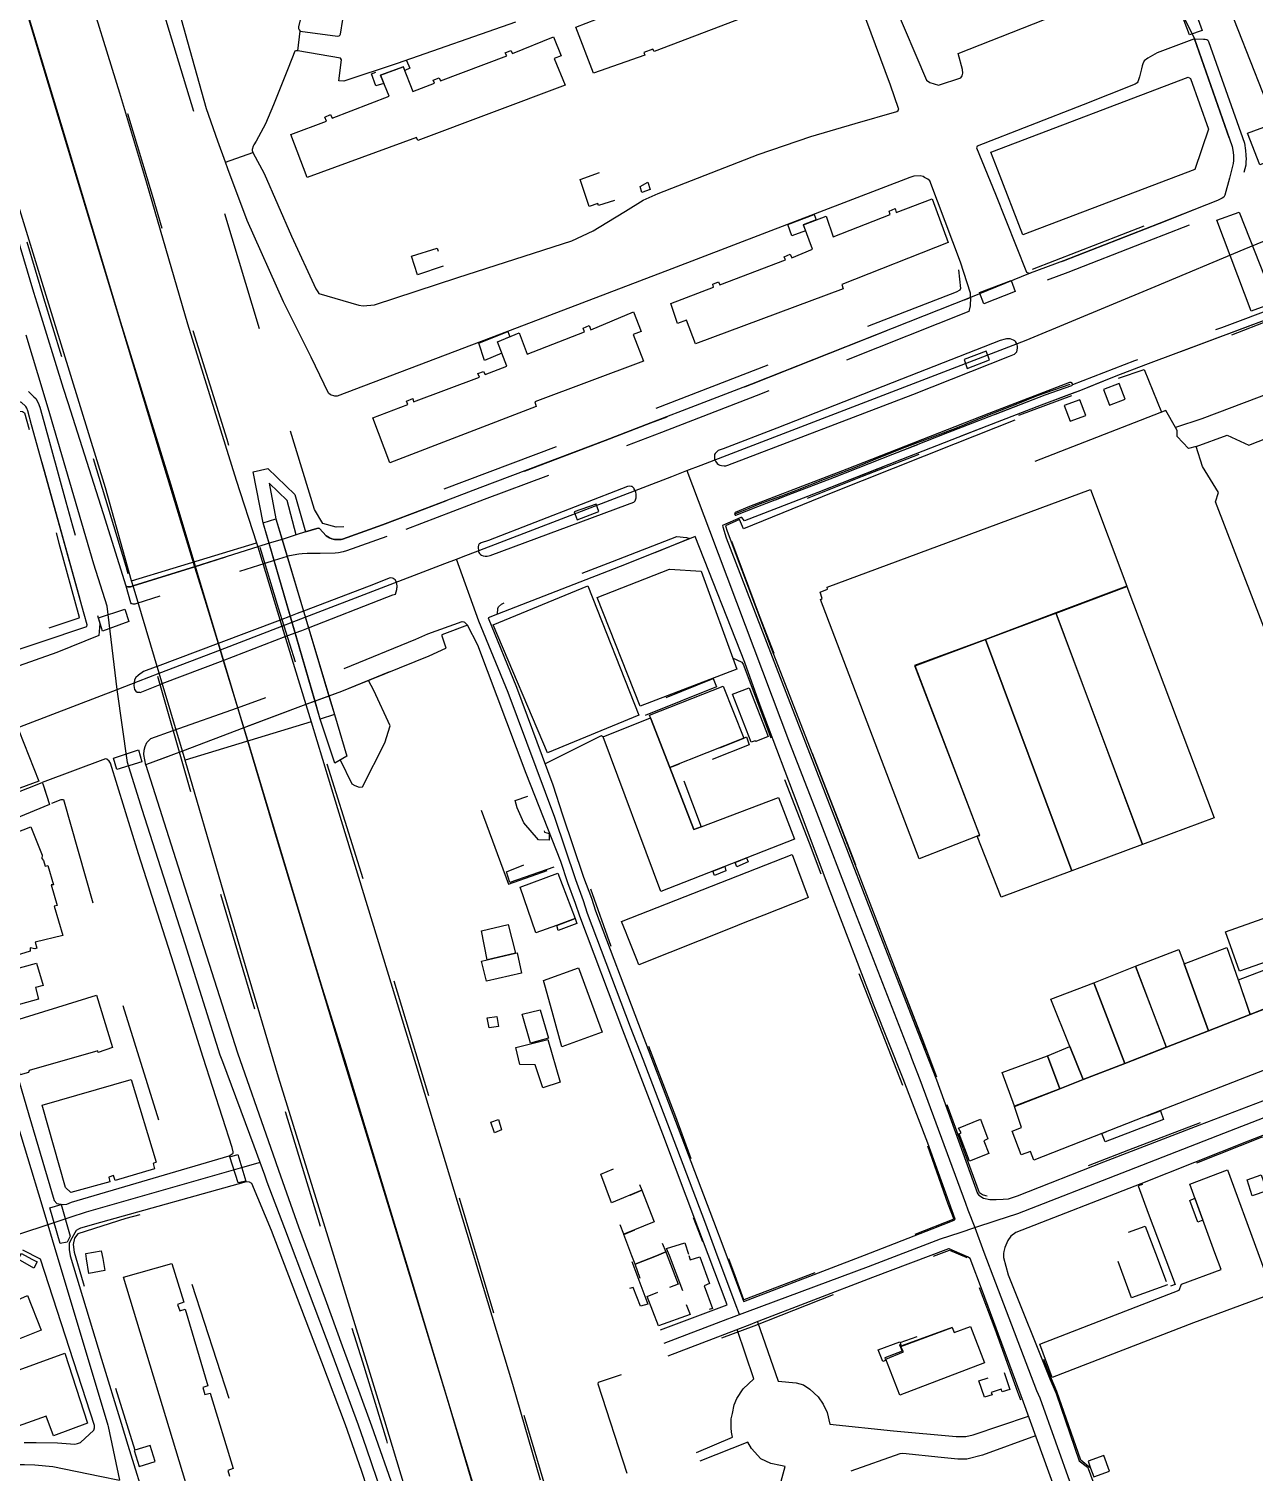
# Model space of a CAD drawing. Header units: millimetres. Extents: x 198785 to 203305, y 542885 to 545889.
# Drawn here: x 201836.9 to 202130.2, y 543866.1 to 544211.6 of the extents above; entities that cross this region are included whole.
import ezdxf

# ---------------------------------------------------------------- set-up
doc = ezdxf.new("R2010")
doc.units = ezdxf.units.MM
for name, pattern in [('FENCE_25K', [54.3, 28.7, -9.2, -16.4]), ('HIDDEN_BULD_25K', [28.8, 18.4, -10.4]), ('HIDDEN_IN_25K', [56.5, 36.5, -20])]:
    doc.linetypes.add(name, pattern=pattern)
for name, color, linetype in [('A0013111', 253, 'Continuous'), ('A0013114', 253, 'Continuous'), ('A0013117', 253, 'Continuous'), ('A0013118', 253, 'Continuous'), ('A0023211', 253, 'Continuous'), ('A0023214', 253, 'Continuous'), ('A0023217', 253, 'Continuous'), ('A0033324', 253, 'Continuous'), ('A0043325', 253, 'Continuous'), ('A0073340', 253, 'Continuous'), ('B0014111', 253, 'Continuous'), ('B0014113', 253, 'Continuous'), ('B0014115', 253, 'Continuous'), ('B0014116', 253, 'Continuous'), ('B0014118', 253, 'Continuous'), ('B0024120', 253, 'Continuous'), ('B0024127', 253, 'Continuous'), ('C0076117', 253, 'Continuous'), ('C0523121', 253, 'Continuous'), ('F0047224', 253, 'Continuous')]:
    doc.layers.add(name, color=color, linetype=linetype)

msp = doc.modelspace()

# ---------------------------------------------------------------- linework, layer by layer
at = {"layer": 'A0013111'}
for points in [[(201849.92, 544224.49), (201858.6, 544196.27), (201865.06, 544174.72), (201874.93, 544141.04), (201886.54, 544103.54), (201891.45, 544088.56), (201891.74, 544087.6), (201897.51, 544068.64), (201903.24, 544049.83), (201904.5, 544045.68), (201909.91, 544027.82), (201917.92, 544001.72), (201929.52, 543963.65), (201940.71, 543926.75), (201952.69, 543887.18), (201959.29, 543864.27)], [(201931.78, 543846.34), (201922.12, 543878.3), (201909.25, 543920.06), (201896.67, 543960.65), (201883.06, 544006.71), (201874.31, 544036.56), (201873.67, 544038.73), (201868.11, 544057.34), (201861.87, 544078.25), (201861.51, 544079.45), (201855.25, 544101.71), (201842.96, 544141.54), (201830.67, 544181.52)]]:
    msp.add_lwpolyline(points, dxfattribs=at)
at = {"layer": 'A0013114'}
for points in [[(202109, 544223.43), (202115.96, 544209.22), (202124.97, 544183.48), (202125.19, 544182.09), (202125.26, 544181.24), (202125.28, 544180.43), (202125.26, 544180.1), (202125.24, 544179.42), (202124.3, 544175.85), (202123.21, 544171.78), (202122.99, 544171.35), (202122.6, 544171.09), (202121.46, 544170.54), (202107.47, 544165.04), (202084.56, 544156.07), (202076.6, 544153.15), (202062.34, 544147.34), (202009.92, 544126.55), (201993.28, 544120.14), (201985.83, 544117.27), (201974.87, 544113.05), (201944.89, 544101.72), (201936.75, 544098.64), (201931.69, 544096.72), (201921.54, 544092.88), (201912.01, 544089.49), (201911.71, 544089.4), (201910.86, 544089.4), (201910.05, 544089.4), (201909.45, 544089.54), (201908.85, 544089.77), (201908.07, 544090.21), (201906.52, 544092.01), (201906.2, 544092.07), (201905.88, 544092.03), (201903.17, 544091.18), (201900.92, 544090.48), (201897.52, 544089.41), (201894.48, 544088.46), (201891.74, 544087.6), (201876.8, 544082.92), (201861.87, 544078.25), (201861.23, 544078.05), (201860.63, 544078.05), (201860.21, 544078.23), (201854.77, 544095.51), (201846.32, 544122.09), (201845.24, 544125.55), (201838.89, 544145.95), (201838.11, 544148.53), (201829.94, 544175.6)], [(202200.78, 543980.83), (202201.18, 543982.52), (202191.46, 544007.64), (202186.84, 544021.44), (202168.34, 544070.73), (202165.58, 544078.08), (202162.51, 544086.26), (202151.41, 544117.73), (202147.32, 544128.87), (202143.68, 544137.89), (202133.87, 544142.28), (202104.26, 544131.17), (202097.14, 544128.44), (202088.67, 544125.08), (202079.27, 544121.52), (202066.21, 544116.48), (202045.79, 544108.52), (202025.82, 544100.62), (202008.21, 544093.81), (202007.58, 544094.61), (202007.39, 544094.61), (202002.98, 544092.74)], [(201805.2, 544053.37), (201805.54, 544053.35), (201850.83, 544068.56), (201850.86, 544068.95), (201850.14, 544071.49), (201837.58, 544116.81), (201836.67, 544120.17), (201836.41, 544120.85), (201836.23, 544121.2), (201836.12, 544121.29), (201835.2, 544122.18), (201833, 544122.97), (201830.04, 544123.58), (201828.35, 544123.58), (201827.63, 544123.58), (201826.76, 544123.51), (201825.98, 544123.34), (201824.93, 544123.06), (201823.82, 544122.58), (201822.54, 544121.29), (201817.09, 544116.2), (201793.35, 544095.1)], [(201996.42, 544090.12), (201979.92, 544083.45), (201949.14, 544071.5), (201946.9, 544070.58)], [(201941.91, 544068.83), (201935.78, 544066.57), (201935.79, 544066.34), (201936.71, 544063.4), (201936.65, 544063.25), (201932.65, 544061.45), (201911.74, 544053.02), (201908.74, 544051.89), (201905.43, 544050.65), (201903.24, 544049.83), (201888.38, 544044.25), (201873.67, 544038.73), (201865.1, 544035.52), (201864.91, 544035.32)], [(201855.3, 544036.83), (201840.08, 544031.16), (201840.26, 544030.86), (201841.87, 544025.9), (201833.54, 544022.49), (201818.08, 544016.14)]]:
    msp.add_lwpolyline(points, dxfattribs=at)
at = {"layer": 'A0013117'}
for points in [[(202002.98, 544092.74), (202003.02, 544092.37), (202003.83, 544089.73), (202018.1, 544052.81), (202030.15, 544021.76), (202040.31, 543995.59), (202049.63, 543971.61), (202054.2, 543960.02), (202064.02, 543932.8), (202064.36, 543932.37), (202065.46, 543931.66), (202066.92, 543931.35), (202068.44, 543931.35), (202070.12, 543931.41), (202071.39, 543931.51), (202073.62, 543932.27), (202094.21, 543940.35), (202117.23, 543949.22), (202140.65, 543958.17), (202163.08, 543966.65), (202184.27, 543974.28), (202200.63, 543980.69), (202200.78, 543980.83)], [(201946.9, 544070.58), (201953.69, 544053.99), (201962.34, 544030.62), (201964.69, 544023.42), (201969.73, 544008.55), (201971.6, 544003.53), (201972.57, 544000.49), (201982.84, 543973.36), (201992.39, 543948.45), (202000.84, 543926.16), (202003.28, 543919.63), (202007.99, 543907), (202008.09, 543906.96), (202036.96, 543918), (202053.19, 543924.31), (202058.43, 543926.38), (202058.69, 543926.67), (202052.14, 543944.89), (202046.23, 543960.22), (202039.23, 543977.89), (202028.77, 544005.21), (202019.94, 544028.54), (202012, 544049.64), (202008.32, 544059.9), (201996.42, 544090.12)], [(201988.13, 543900.14), (202004.05, 543906.13), (201999.53, 543918.23), (201997.1, 543924.76), (201988.65, 543947.03), (201979.1, 543971.94), (201968.79, 543999.17), (201967.81, 544002.22), (201965.96, 544007.21), (201964.24, 544012.27), (201955.93, 544033.36), (201944.42, 544064.07), (201941.91, 544068.83)], [(201818.08, 544016.14), (201818.1, 544015.59), (201828.97, 543978.71), (201832.28, 543967.48), (201836.95, 543951.61), (201842.98, 543931.14), (201843.62, 543930.38), (201845.17, 543930.13), (201846, 543930.24), (201847.15, 543930.75), (201884.9, 543941.78), (201885.81, 543942.42), (201885.84, 543942.77), (201885.63, 543943.85), (201878.63, 543965.4), (201871.66, 543987.73), (201863.19, 544014.15), (201856.46, 544035.8), (201856.18, 544036.32), (201855.62, 544036.75), (201855.3, 544036.83)], [(201864.91, 544035.32), (201876.96, 543997.44), (201886.83, 543966.47), (201894.25, 543945.26), (201895.3, 543942.27), (201896.67, 543938.37), (201901.43, 543924.86), (201907.84, 543907.62), (201911.93, 543896.35), (201915.86, 543885.7), (201918.97, 543877.21), (201924.6, 543861.03)], [(202143.95, 543951.27), (202128.79, 543945.34), (202103.09, 543935.11), (202073.17, 543923.43), (202072.02, 543922.6), (202071.24, 543921.53), (202070.53, 543919.9), (202070.29, 543918.91), (202070.22, 543918.44), (202070.2, 543917.51), (202071.37, 543913.36), (202081.29, 543888.43), (202082.82, 543884.94), (202088.35, 543868.82), (202090.35, 543867.28), (202090.48, 543867), (202094.16, 543856.96)], [(201888.96, 543935.57), (201854.07, 543925.86), (201849.3, 543924.47), (201848.79, 543924.26), (201848.24, 543923.94), (201846.9, 543921.59), (201846.6, 543920.85), (201846.55, 543919.37), (201846.85, 543917.87), (201854.35, 543893.11), (201859.02, 543877.78), (201860.61, 543872.58), (201865.34, 543857.37)], [(201923.81, 543844.3), (201916.54, 543866.47), (201912.73, 543877.42), (201907.08, 543892.42), (201895.01, 543923.92), (201890.3, 543935.18), (201889.72, 543935.55), (201888.96, 543935.57)], [(201835.82, 543873.19), (201838.7, 543873.19), (201843.8, 543873.1), (201847.91, 543872.82), (201848.55, 543872.96), (201849.29, 543873.21), (201852.46, 543876.14), (201852.62, 543876.72), (201852.62, 543877.3), (201839.7, 543917.1), (201835.5, 543919.22)], [(202074.93, 543797.95), (202097.06, 543806.58), (202098.33, 543807.5), (202099.29, 543808.68), (202099.94, 543810.5), (202100.49, 543812.04), (202100.71, 543813.38), (202093.59, 543832.41), (202084.47, 543856.81), (202074.98, 543882.82), (202065.23, 543909.42), (202062.28, 543917.23), (202061.63, 543917.62), (202057.26, 543919.56), (202057.04, 543919.56), (202038.87, 543912.73), (202010.65, 543901.82), (202009.94, 543901.55), (202006.13, 543900.09), (201989.9, 543893.88)]]:
    msp.add_lwpolyline(points, dxfattribs=at)
at = {"layer": 'A0013118'}
for points in [[(201911, 544277.04), (201911.62, 544268.36), (201911.65, 544264), (201911.51, 544258.86), (201910.84, 544253.83), (201909.5, 544246.7), (201907.1, 544235.27), (201904.06, 544222.86), (201901.47, 544212.09), (201901.49, 544211.72), (201901.63, 544211.35), (201901.89, 544211.07)], [(202062.34, 544147.34), (202062.33, 544148.13), (202062.31, 544148.36), (202059.91, 544155.77), (202052.59, 544175.24), (202052.11, 544175.66), (202051.32, 544176.05), (202050.98, 544176.28), (202050.26, 544176.4), (202048.79, 544176.35), (202047.82, 544176.03), (201990.87, 544154.15), (201953.84, 544140.08), (201910.73, 544123.7), (201910.13, 544123.67), (201909.14, 544124), (201908.68, 544124.41), (201904.48, 544133.02), (201897.84, 544146.26), (201889.21, 544165.74), (201884.54, 544178.08), (201883.97, 544179.7), (201890.56, 544182.02), (201893.28, 544176.97), (201899.83, 544161.97), (201905.62, 544149.42), (201906.09, 544148.63), (201906.34, 544148.29), (201915.89, 544145.49), (201916.95, 544145.29), (201919.7, 544145.52), (201939.59, 544152.07), (201966.89, 544160.88), (201972.01, 544163.28), (201975.26, 544165.24), (201979.72, 544167.94), (201983.98, 544170.62), (201987.56, 544172.17), (202011.49, 544181.58), (202024.13, 544185.83), (202034.7, 544188.94), (202044.67, 544191.85), (202045.02, 544192.1), (202045.15, 544192.54), (202045.08, 544192.56), (202043.21, 544198.1), (202029.07, 544236.17)], [(201883.97, 544179.7), (201882.19, 544184.75), (201879.44, 544192.48), (201874.99, 544208.45), (201869.82, 544227.14)], [(202043.86, 544217.85), (202051.8, 544199.3), (202052.63, 544198.74), (202054.67, 544198.16), (202060.02, 544199.87), (202060.31, 544200.41), (202060.46, 544201.02), (202060.45, 544201.87), (202059.34, 544205.7), (202095.42, 544220.02)], [(201953.39, 544213.19), (201925.1, 544203.32), (201912.29, 544199.07), (201911.09, 544199.21), (201911.79, 544204.19), (201911.51, 544204.61), (201901.33, 544206.39), (201901.89, 544211.07), (201910.84, 544209.87), (201911.21, 544209.94), (201911.42, 544210.15), (201911.53, 544210.38), (201912.09, 544213.88)], [(201901.33, 544206.39), (201901.03, 544206.39), (201900.8, 544206.36), (201900.59, 544206.25), (201898.98, 544202.23), (201895.45, 544193.46), (201893.56, 544188.92), (201891.34, 544184.72), (201890.81, 544183.82), (201890.63, 544183.57), (201890.4, 544182.71), (201890.4, 544182.48), (201890.56, 544182.02)], [(202115.96, 544209.22), (202107.04, 544205.87), (202104.75, 544204.61), (202103.92, 544203.99), (202103.57, 544203.25), (202103.41, 544202.79), (202103.26, 544202.05), (202102.82, 544200.15), (202102.35, 544198.91), (202102.21, 544198.69), (202101.71, 544198.36), (202089.3, 544193.45), (202063.92, 544183.5), (202063.79, 544183.13), (202068.33, 544172.07), (202075.75, 544153.39), (202076.27, 544153.15), (202076.6, 544153.15)], [(201900.92, 544090.48), (201898.74, 544098.71), (201894.44, 544102.86), (201896.05, 544094.33), (201897.52, 544089.41), (201908.74, 544051.89), (201910.07, 544047.45), (201913.01, 544037.53), (201910.19, 544035.86), (201906.68, 544046.32), (201905.42, 544050.65), (201894.48, 544088.46), (201893.05, 544093.38), (201890.61, 544105.55), (201894.09, 544106.4), (201900.63, 544100.11), (201903.17, 544091.18)], [(201911.47, 544036.62), (201914.22, 544030.91), (201914.96, 544030.48), (201916.02, 544030.11), (201916.79, 544030.17), (201922.14, 544040.69), (201923.4, 544044.79), (201919.51, 544053.24), (201918.25, 544055.65)], [(202011.33, 543902.08), (202016.31, 543887.84), (202020.57, 543887.51), (202022.32, 543886.97), (202023.86, 543885.98), (202025.86, 543884.12), (202027.08, 543882.4), (202028.04, 543880.34), (202028.64, 543877.62), (202043.89, 543876.02), (202058.91, 543874.6), (202061.24, 543874.61), (202063, 543875.04), (202076.19, 543879.5)], [(201996.72, 543870.78), (202005.39, 543874.46), (202005.11, 543875.7), (202005.05, 543876.7), (202005.02, 543878.85), (202005.36, 543880.14), (202005.78, 543882.18), (202006.41, 543883.73), (202007.9, 543886.04), (202010.45, 543888.42), (202006.46, 543900.21)], [(202077.91, 543874.79), (202065.17, 543870.18), (202061.48, 543869.21), (202059.27, 543869.2), (202055.27, 543869.62), (202046.14, 543870.53), (202045.4, 543870.5), (202033.66, 543866.35)], [(202015.63, 543858.95), (202017.94, 543867.41), (202016.87, 543867.7), (202014.53, 543868.16), (202012.15, 543869.26), (202009.89, 543871.73), (202008.99, 543873.31), (201997.53, 543868.75)]]:
    msp.add_lwpolyline(points, dxfattribs=at)
at = {"layer": 'A0023211'}
msp.add_lwpolyline([(201945.53, 543855.31), (201937.4, 543882.74), (201924.98, 543923.41), (201913.1, 543962.15), (201912.39, 543964.5), (201896.48, 544017.26), (201889.32, 544041.09), (201888.38, 544044.25), (201882.77, 544062.98), (201876.8, 544082.92), (201876.48, 544084.01), (201870.89, 544102.63), (201858.95, 544141.29), (201844.64, 544188.9), (201835.25, 544220.11)], dxfattribs=at)
at = {"layer": 'A0023214'}
for points in [[(202078.81, 544336.96), (202082.38, 544327.37), (202083.77, 544322.52), (202106.9, 544258.79), (202117.41, 544234.03), (202118.99, 544230.28), (202120.46, 544226.53), (202135.17, 544188.96), (202138.44, 544180.26), (202143.95, 544165.54)], [(201858.09, 544053.49), (201863.17, 544055.45), (201868.11, 544057.34), (201882.77, 544062.98), (201897.51, 544068.64), (201899.94, 544069.58), (201903.09, 544070.78), (201936.49, 544083.62), (201939.29, 544084.7), (201941.49, 544085.54), (201943.8, 544086.43), (201990.81, 544104.49), (201994.44, 544105.89), (201997.86, 544107.2), (202075.66, 544137.1), (202106.53, 544149.96), (202127.88, 544158.85), (202143.95, 544165.54)], [(201858.09, 544053.49), (201855.64, 544073.4), (201852.45, 544083.5), (201841.95, 544119.45), (201840.57, 544123.98), (201836.24, 544138.25)], [(201559.75, 543938.85), (201563.54, 543940.31), (201581.03, 543947.03), (201584.4, 543948.32), (201586.74, 543949.22), (201607.76, 543957.3), (201622.49, 543962.96), (201639.63, 543969.54), (201652.43, 543974.46), (201681.92, 543985.8), (201684.77, 543986.89), (201688.09, 543988.17), (201698.45, 543992.15), (201747.03, 544010.82), (201755.23, 544013.97), (201777.78, 544022.63), (201805.57, 544033.31), (201808.79, 544034.55), (201811.37, 544035.54), (201836.83, 544045.32), (201853.25, 544051.63), (201858.09, 544053.49)]]:
    msp.add_lwpolyline(points, dxfattribs=at)
at = {"layer": 'A0023217'}
for points in [[(201994.44, 544105.89), (201999.86, 544091.49), (202019.02, 544040.68), (202025.04, 544025.15), (202034.54, 544000.4), (202047.93, 543965.91), (202048.2, 543965.22), (202050.22, 543960.12), (202061.13, 543930.52), (202061.73, 543928.92), (202063.34, 543924.63)], [(202007.04, 543903.84), (202006.03, 543906.54), (202001.4, 543918.93), (201998.97, 543925.46), (201990.52, 543947.74), (201983.95, 543964.88), (201980.97, 543972.65), (201970.68, 543999.83), (201969.71, 544002.88), (201967.85, 544007.88), (201962.79, 544022.79), (201951.62, 544052.76), (201944.6, 544069.78), (201939.29, 544084.7)], [(201892.28, 543940.2), (201890.83, 543944.11), (201883.32, 543964.34), (201882.73, 543965.93), (201874.31, 543992.59), (201864.05, 544024.74), (201860.54, 544036.01), (201858.09, 544053.49)], [(202063.34, 543924.63), (202068.5, 543926.32), (202073.7, 543928.02), (202098.65, 543937.73), (202123.01, 543947.28), (202142.3, 543954.72), (202146.66, 543956.48), (202168.27, 543964.61), (202171.72, 543965.88), (202188.63, 543972.07), (202203.02, 543977.53), (202210.78, 543980.47), (202213.63, 543982.3)], [(201826.97, 543974.14), (201828.93, 543966.3), (201829.62, 543964.06), (201840, 543930.11), (201840.41, 543928.73), (201841.44, 543925.3)], [(201892.28, 543940.2), (201887.47, 543938.83), (201850.61, 543928.3), (201846.71, 543927.03), (201841.44, 543925.3)], [(201929.13, 543836.62), (201926.67, 543844.75), (201921.53, 543860.81), (201917.76, 543871.84), (201915.85, 543877.32), (201909.5, 543894.39), (201898.22, 543924.39), (201894, 543935.55), (201893.4, 543937.18), (201892.28, 543940.2)], [(201841.44, 543925.3), (201834.94, 543923.18), (201834.34, 543922.98), (201830.37, 543921.42), (201794.06, 543907.81), (201744.56, 543888.83), (201731.54, 543883.74), (201727.92, 543882.33)], [(201841.44, 543925.3), (201842.49, 543921.81), (201855.86, 543877.33), (201855.93, 543877.01), (201858.6, 543864.17)], [(202007.04, 543903.84), (202008.92, 543904.54), (202037.92, 543915.36), (202055.11, 543921.93), (202059.89, 543923.5), (202063.34, 543924.63)], [(202063.34, 543924.63), (202065.53, 543918.79), (202068.3, 543911.39), (202078.14, 543885.63), (202078.9, 543883.88), (202086.41, 543862.82), (202088.9, 543856.49), (202098.14, 543832.12), (202105.53, 543814.51), (202105.68, 543814.15), (202108.12, 543807.97)], [(201989.01, 543897.01), (202004.21, 543902.78), (202005.09, 543903.11), (202007.04, 543903.84)], [(201792.99, 543846.59), (201798.6, 543850.87), (201805.11, 543855.84), (201810.79, 543859.54), (201816.96, 543862.91), (201824.12, 543865.57), (201829.02, 543867.13), (201832.23, 543867.84), (201833.31, 543867.92), (201835.88, 543867.96), (201838.33, 543867.87), (201842.65, 543867.43), (201853.92, 543865.13), (201858.6, 543864.17)]]:
    msp.add_lwpolyline(points, dxfattribs=at)
at = {"layer": 'A0033324', "linetype": 'HIDDEN_IN_25K', "flags": 128}
for points in [[(202115.96, 544209.22), (202118.12, 544209.14), (202118.51, 544209.15), (202118.9, 544209.06), (202119.13, 544208.91), (202119.34, 544208.63), (202127.89, 544184.22), (202128.17, 544182.46), (202128.26, 544181.41), (202128.28, 544180.38), (202128.26, 544179.98), (202128.23, 544178.99), (202127.2, 544175.08), (202126.03, 544170.68), (202125.3, 544169.28), (202124.1, 544168.48), (202122.66, 544167.79), (202108.56, 544162.24), (202103.56, 544160.28), (202085.62, 544153.26), (202077.14, 544150.15), (202075.61, 544150.15), (202073.41, 544151.17), (202073.18, 544151.75), (202076.6, 544153.15), (202084.56, 544156.07), (202107.47, 544165.04), (202121.46, 544170.54), (202122.6, 544171.09), (202122.99, 544171.35), (202123.21, 544171.78), (202124.3, 544175.85), (202125.24, 544179.42), (202125.26, 544180.1), (202125.28, 544180.43), (202125.26, 544181.24), (202125.19, 544182.09), (202124.97, 544183.48), (202115.96, 544209.22)], [(201922.58, 544090.07), (201912.96, 544086.64), (201912.16, 544086.4), (201911.06, 544086.2), (201910.25, 544086.11), (201906.63, 544086.01), (201904.9, 544086.01), (201903.55, 544086.01), (201902.35, 544085.92), (201901.54, 544085.83), (201900.17, 544085.64), (201898.93, 544085.35), (201898.75, 544085.29), (201895.67, 544084.33), (201893.38, 544083.62), (201883.92, 544080.66), (201877.85, 544078.77), (201862.76, 544074.06), (201862.31, 544073.92), (201861.89, 544073.92), (201861.68, 544073.94), (201861.48, 544073.98), (201861.35, 544074.22), (201860.21, 544078.23), (201860.63, 544078.05), (201861.23, 544078.05), (201861.87, 544078.25), (201876.6, 544082.86), (201891.74, 544087.6), (201900.92, 544090.48), (201903.17, 544091.18), (201905.88, 544092.03), (201906.2, 544092.07), (201906.52, 544092.01), (201908.07, 544090.21), (201908.85, 544089.77), (201909.45, 544089.54), (201910.05, 544089.4), (201910.86, 544089.4), (201911.71, 544089.4), (201912.01, 544089.49), (201921.54, 544092.88), (201931.69, 544096.72), (201936.75, 544098.64), (201944.89, 544101.72), (201974.87, 544113.05), (201985.83, 544117.27), (201993.28, 544120.14), (202009.92, 544126.55), (202062.34, 544147.34), (202062.26, 544145.33), (202061.9, 544143.94), (202011.01, 544123.75), (201988.33, 544115.02), (201975.94, 544110.25), (201945.95, 544098.91), (201922.58, 544090.07)], [(202143.86, 544143.38), (202144.8, 544142.07), (202145.51, 544140.57), (202147.6, 544136.87), (202154.24, 544118.74), (202164.16, 544090.59), (202165.34, 544087.26), (202175.21, 544059.69), (202188.02, 544024.07), (202193.39, 544008.85), (202203.25, 543983.07), (202203.23, 543982.79), (202203.02, 543982.23), (202202.78, 543982.07), (202200.78, 543980.83), (202201.18, 543982.52), (202191.46, 544007.64), (202186.84, 544021.44), (202168.34, 544070.73), (202165.58, 544078.08), (202162.51, 544086.26), (202151.41, 544117.73), (202147.32, 544128.87), (202143.68, 544137.89), (202133.87, 544142.28), (202104.26, 544131.17), (202097.14, 544128.44), (202088.67, 544125.08), (202087.31, 544124.57), (202079.27, 544121.52), (202066.21, 544116.48), (202045.79, 544108.52), (202025.82, 544100.62), (202008.21, 544093.81), (202007.58, 544094.61), (202007.39, 544094.61), (202002.98, 544092.74), (202003.02, 544093.52), (202003.37, 544094.13), (202003.5, 544094.35), (202003.78, 544094.64), (202005.82, 544095.49), (202006.01, 544095.22), (202006.12, 544095.22), (202011.45, 544097.25), (202018.65, 544100.05), (202029.75, 544104.28), (202043.7, 544109.78), (202056.88, 544115), (202067.83, 544119.18), (202080.22, 544124.01), (202086.58, 544126.25), (202086.84, 544126.45), (202101.68, 544132.21), (202122.47, 544140.15), (202136.29, 544145.35), (202137.18, 544145.61), (202137.72, 544145.66), (202138.34, 544145.7), (202138.97, 544145.7), (202139.49, 544145.68), (202140.01, 544145.61), (202141.11, 544145.37), (202142.53, 544144.61), (202143.86, 544143.38)], [(201836.81, 544124.78), (201838.12, 544123.53), (201838.61, 544123.12), (201839.15, 544122.08), (201839.53, 544121.09), (201840.47, 544117.6), (201845.8, 544098.39), (201847.39, 544092.66), (201853.03, 544072.3), (201853.88, 544069.28), (201853.71, 544066.36), (201843.61, 544062.3), (201815.29, 544052.34), (201809.59, 544050.08), (201809.29, 544050.07), (201808.63, 544049.94), (201808.09, 544049.94), (201807.61, 544050.01), (201807.32, 544050.12), (201807.06, 544050.21), (201806.56, 544050.62), (201806.17, 544051.41), (201805.2, 544053.37), (201805.54, 544053.35), (201850.83, 544068.56), (201850.86, 544068.95), (201850.14, 544071.49), (201840.72, 544105.48), (201837.58, 544116.81), (201836.67, 544120.17), (201836.41, 544120.85), (201836.23, 544121.2), (201836.12, 544121.29), (201835.2, 544122.18), (201833, 544122.97), (201830.04, 544123.58), (201828.35, 544123.58), (201827.63, 544123.58), (201826.76, 544123.51), (201825.98, 544123.34), (201824.93, 544123.06), (201823.82, 544122.58), (201822.54, 544121.29), (201817.09, 544116.2), (201793.35, 544095.1), (201792.78, 544097.58), (201792.79, 544098.12), (201792.85, 544098.43), (201793.14, 544098.93), (201815.07, 544118.41), (201820.45, 544123.45), (201822.1, 544125.11), (201823.95, 544125.91), (201825.29, 544126.26), (201826.32, 544126.48), (201827.5, 544126.58), (201828.35, 544126.58), (201830.35, 544126.58), (201833.82, 544125.87), (201836.81, 544124.78)], [(201979.92, 544083.45), (201949.14, 544071.5), (201949.17, 544072.87), (201949.38, 544073.29), (201950.04, 544073.91), (201976.61, 544084.1), (201992.03, 544090.06), (201994.34, 544089.88), (201995.17, 544089.61), (201979.92, 544083.45)], [(201865.1, 544035.52), (201864.91, 544035.32), (201864.44, 544037.92), (201864.52, 544038.96), (201864.73, 544039.83), (201865.13, 544040.76), (201866.16, 544041.72), (201871.49, 544043.62), (201886.87, 544049.11), (201901.63, 544054.38), (201902.32, 544054.63), (201904.09, 544055.26), (201907.38, 544056.43), (201907.73, 544056.56), (201929.52, 544065.48), (201932.42, 544066.82), (201940.67, 544069.72), (201941.08, 544069.66), (201941.24, 544069.58), (201941.91, 544068.83), (201935.78, 544066.57), (201935.79, 544066.34), (201936.71, 544063.4), (201936.65, 544063.25), (201932.65, 544061.45), (201911.74, 544053.02), (201903.24, 544049.83), (201888.35, 544044.24), (201873.67, 544038.73), (201865.1, 544035.52)], [(201818.08, 544016.14), (201818.1, 544015.59), (201817.14, 544018.48), (201817.06, 544018.7), (201816.66, 544019.76), (201816.55, 544020.26), (201816.58, 544020.61), (201816.66, 544021), (201816.76, 544021.4), (201817.5, 544022.38), (201824.94, 544025.27), (201825.38, 544025.44), (201840.08, 544031.16), (201840.26, 544030.86), (201841.87, 544025.9), (201833.54, 544022.49), (201818.08, 544016.14)]]:
    msp.add_lwpolyline(points, dxfattribs=at)
at = {"layer": 'A0043325'}
for points in [[(202117.82, 544211.25), (202114.76, 544210.15), (202111.55, 544218.64), (202114.26, 544220.93), (202117.82, 544211.25)], [(202144.4, 544183.81), (202131.58, 544179.06), (202128.63, 544186.61), (202141.85, 544191.5), (202144.4, 544183.81)], [(202135.16, 544146.12), (202129.5, 544144.01), (202121.27, 544165.78), (202126.62, 544167.73), (202135.16, 544146.12)], [(202073.03, 544148.74), (202065.55, 544145.77), (202064.46, 544148.51), (202072.1, 544151.35), (202073.03, 544148.74)], [(201860.82, 544069.76), (201854.55, 544067.43), (201853.57, 544070.65), (201859.89, 544072.71), (201860.82, 544069.76)], [(201839.33, 544031.5), (201831.7, 544028.76), (201822.22, 544053.09), (201829.67, 544055.78), (201839.33, 544031.5)], [(201864, 544036.12), (201857.95, 544034.28), (201857.22, 544036.99), (201863.15, 544039.02), (201864, 544036.12)], [(201888.85, 543935.77), (201887.06, 543935.32), (201885.04, 543941.55), (201886.91, 543942.12), (201888.85, 543935.77)], [(201846.09, 543921.17), (201844.41, 543920.8), (201841.91, 543929.37), (201844.65, 543930.17), (201846.83, 543922.61), (201846.09, 543921.17)]]:
    msp.add_lwpolyline(points, dxfattribs=at)
at = {"layer": 'A0073340'}
msp.add_lwpolyline([(201904.5, 544045.68), (201874.31, 544036.56), (201873.67, 544038.73), (201868.11, 544057.34), (201861.87, 544078.25), (201861.51, 544079.45), (201891.45, 544088.56), (201891.74, 544087.6), (201897.51, 544068.64), (201903.24, 544049.83), (201904.5, 544045.68)], dxfattribs=at)
at = {"layer": 'B0014111'}
for points in [[(202116.05, 544177.98), (202074.89, 544162.27), (202068.9, 544177.8), (202067.23, 544182.12), (202067.47, 544182.21), (202114.43, 544200.04), (202114.96, 544199.75), (202119.29, 544187.64), (202116.05, 544177.98)], [(202145.57, 544114.06), (202160.93, 544073.88), (202134.28, 544063.82), (202120.98, 544098.36), (202121.73, 544100.6), (202117.85, 544106.87), (202116.39, 544111.67), (202123.8, 544114.37), (202128.99, 544111.98), (202140.54, 544116.51), (202145.57, 544114.06)], [(202063.94, 544018.38), (202050.08, 544012.89), (202026.41, 544074.98), (202026.81, 544075.25), (202026.35, 544076.74), (202028.13, 544077.49), (202027.99, 544077.92), (202091.06, 544101.36), (202099.73, 544078.19), (202082.75, 544071.85), (202065.9, 544065.47), (202048.96, 544059.19), (202064.45, 544018.57), (202063.94, 544018.38)], [(202006.36, 544058.36), (201983.24, 544049.51), (201972.95, 544075.48), (201990.29, 544082.23), (201997.86, 544081.82), (202006.36, 544058.36)], [(201982.92, 544047.34), (201961.11, 544038.28), (201948.05, 544068.92), (201970.72, 544078.3), (201982.92, 544047.34)], [(202120.62, 544022.77), (202103.52, 544016.38), (202082.84, 544071.77), (202099.75, 544078.13), (202120.62, 544022.77)], [(202103.5, 544016.38), (202086.62, 544010.06), (202065.95, 544065.43), (202082.79, 544071.76), (202103.5, 544016.38)], [(202086.59, 544010.05), (202069.67, 544003.71), (202063.96, 544018.31), (202064.53, 544018.54), (202049.12, 544059.1), (202065.93, 544065.42), (202086.59, 544010.05)], [(202008.11, 544041.83), (201990.35, 544034.78), (201985.73, 544046.7), (201985.51, 544047.31), (202003.12, 544054.22), (202008.11, 544041.83)], [(202013.92, 544042.24), (202010.98, 544040.99), (202010.8, 544041.2), (202009.83, 544040.87), (202005.34, 544052.31), (202009.34, 544053.87), (202013.92, 544042.24)], [(201996.1, 544019.93), (201997.87, 544020.59), (202016.38, 544027.58), (202020.2, 544017.66), (201988.2, 544005.1), (201974.42, 544042.11), (201985.7, 544046.68), (201990.34, 544034.75), (201996.1, 544019.93)], [(201820.55, 544014.03), (201837.39, 544020.59), (201840.1, 544013.79), (201839.99, 544013.01), (201840.45, 544012.5)], [(201840.45, 544012.5), (201840.82, 544011.18), (201841.49, 544011.32), (201842.79, 544006.73), (201842.24, 544006.73), (201843.72, 544001.78), (201842.98, 544001.59), (201845.08, 543994.54), (201838.45, 543992.97), (201838.83, 543991.54), (201838.39, 543991.41), (201837.24, 543991.64), (201837.21, 543990.85), (201829.69, 543988.48)], [(201978.82, 543997.95), (202019.64, 544013.96), (202023.46, 544003.68), (202023.12, 544003.54), (202012.89, 543999.47), (202008.33, 543997.66), (202004.79, 543996.25), (201982.9, 543987.55), (201982.34, 543988.97), (201980.16, 543994.53), (201979.89, 543995.21), (201978.82, 543997.95)], [(201963.26, 543997), (201958.3, 543995.17), (201954.51, 544006.11), (201963.55, 544009.51), (201967.68, 543998.62), (201963.26, 543997)], [(202142.07, 543991.37), (202126.72, 543986.01), (202123.41, 543995.44), (202138.45, 544000.81), (202142.07, 543991.37)], [(201953.42, 543990.33), (201946.62, 543988.75), (201945.24, 543995.71), (201951.65, 543997.21), (201953.42, 543990.33)], [(201954.86, 543985.53), (201946.44, 543983.64), (201945.31, 543988.42), (201946.62, 543988.73), (201953.43, 543990.33), (201953.78, 543990.41), (201954.86, 543985.53)], [(202119.27, 543971.75), (202109.21, 543967.83), (202101.86, 543987.25), (202112.2, 543991.21), (202113.45, 543987.76), (202119.27, 543971.75)], [(202129.3, 543975.66), (202119.27, 543971.75), (202113.48, 543987.77), (202123.68, 543991.69), (202126.4, 543983.92), (202129.3, 543975.66)], [(201839.21, 543979.34), (201830.05, 543976.77), (201828.22, 543985.05), (201838.78, 543987.98), (201840.31, 543982.6), (201838.54, 543982.09), (201839.21, 543979.34)], [(201962.42, 543975.51), (201960.6, 543982.08), (201960.11, 543983.81), (201968.53, 543986.83), (201974.16, 543971.39), (201964.54, 543967.9), (201962.42, 543975.51)], [(202091.85, 543983.27), (202101.84, 543987.25), (202109.19, 543967.83), (202099.25, 543963.95), (202091.85, 543983.27)], [(202139.19, 543979.56), (202129.31, 543975.67), (202126.47, 543983.93), (202135.94, 543987.58), (202139.19, 543979.56)], [(202091.85, 543983.27), (202099.24, 543963.95), (202089.31, 543960.09), (202086.13, 543967.98), (202081.58, 543979.29), (202091.85, 543983.27)], [(201856.95, 543967.78), (201853.52, 543966.53), (201853.46, 543966.93), (201837, 543962.25), (201836.82, 543961.74), (201834.81, 543961.19), (201831.25, 543973.5), (201853.08, 543980.29), (201856.95, 543967.78)], [(202088.69, 543945.19), (202077.47, 543940.81), (202076.69, 543942.85), (202074.42, 543942.04), (202072.27, 543947.74), (202074.56, 543948.64), (202072.84, 543953.65), (202083.7, 543957.88), (202089.32, 543960.07), (202099.25, 543963.94), (202109.21, 543967.82), (202119.27, 543971.74), (202129.3, 543975.65), (202139.21, 543979.51), (202144.09, 543966.81), (202107.8, 543952.64), (202093.78, 543947.17), (202088.69, 543945.19)], [(201961.35, 543970), (201956.99, 543968.77), (201955.02, 543975.71), (201959.3, 543976.79), (201961.35, 543970)], [(201964.07, 543959.43), (201959.95, 543958.12), (201958.11, 543963.61), (201954.45, 543963.66), (201953.53, 543967.76), (201961.18, 543969.69), (201964.07, 543959.43)], [(202089.28, 543960.08), (202083.7, 543957.89), (202080.75, 543965.77), (202086.1, 543967.97), (202089.28, 543960.08)], [(202083.69, 543957.89), (202072.83, 543953.68), (202069.89, 543961.8), (202080.74, 543965.77), (202083.69, 543957.89)], [(202066.7, 543942.37), (202062.07, 543940.52), (202059.58, 543947.07), (202060.06, 543947.31), (202059.48, 543948.44), (202064.7, 543950.56), (202066.46, 543945.89), (202065.52, 543945.44), (202066.7, 543942.37)], [(202115.68, 543901.8), (202081.9, 543888.76), (202078.95, 543896.73), (202112.32, 543909.64), (202112.84, 543911.07), (202122.3, 543914.57), (202120.82, 543918.62), (202114.81, 543935.03), (202123.89, 543938.48), (202131.12, 543918.68), (202134.7, 543908.87), (202115.68, 543901.8)], [(201827.61, 543912.22), (201829.9, 543906.36), (201830.03, 543906.67), (201830.09, 543906.78), (201831.09, 543906.3), (201830.96, 543905.86), (201836.57, 543908.35), (201839.86, 543900.11), (201825.45, 543894.35), (201819.7, 543908.96), (201827.61, 543912.22)], [(202062.3, 543900.97), (202065.7, 543892.3), (202045.4, 543884.54), (202042.05, 543893.17), (202046.27, 543894.88), (202045.69, 543896.21), (202057.95, 543900.72), (202058.43, 543899.5), (202062.3, 543900.97)]]:
    msp.add_lwpolyline(points, dxfattribs=at)
at = {"layer": 'B0014113'}
msp.add_lwpolyline([(201845.54, 543894.61), (201850.98, 543877.81), (201842.79, 543874.81), (201841.08, 543879.51), (201822.02, 543872.73), (201817.46, 543884.37), (201845.54, 543894.61)], dxfattribs=at)
at = {"layer": 'B0014115'}
for points in [[(202020.42, 544232.3), (202024.82, 544220.79), (202012.15, 544216.06), (202011.92, 544216.54), (202009.67, 544215.64), (202009.89, 544215.03), (201986.61, 544206.19), (201986.25, 544206.79), (201984.16, 544205.92), (201984.37, 544205.33), (201972.12, 544201.02), (201967.83, 544212), (201972.77, 544213.94), (201972.3, 544215.32), (201989.2, 544221.97), (201989.82, 544220.35), (201998.37, 544223.72), (201997.89, 544225.14), (202014.85, 544231.71), (202015.42, 544230.29), (202020.42, 544232.3)], [(201962.52, 544209.74), (201964.32, 544205.17), (201962.66, 544204.55), (201965.32, 544198.17), (201930, 544184.89), (201929.69, 544185.61), (201903.57, 544176), (201899.64, 544186.29), (201908.17, 544189.52), (201907.78, 544190.48), (201909.16, 544191.08), (201909.56, 544190.25), (201923.16, 544195.51), (201921.13, 544200.55), (201926.56, 544202.51), (201928.8, 544196.6), (201934.03, 544198.62), (201933.7, 544199.3), (201935.11, 544199.88), (201935.45, 544199.14), (201951.37, 544205.2), (201950.93, 544205.89), (201952.31, 544206.44), (201952.67, 544205.75), (201962.52, 544209.74)], [(202053.17, 544170.94), (202057.01, 544160.45), (202031.52, 544150.4), (202031.84, 544149.38), (201996.51, 544136.2), (201994.31, 544141.85), (201992.22, 544141.1), (201990.56, 544145.86), (202000.84, 544149.75), (202000.67, 544150.48), (202002.04, 544151.02), (202002.29, 544150.35), (202018.03, 544156.31), (202017.76, 544157.08), (202019.15, 544157.65), (202019.53, 544156.81), (202024.5, 544158.87), (202022.32, 544164.67), (202027.82, 544166.79), (202029.47, 544161.86), (202043.1, 544167.17), (202042.88, 544168), (202044.27, 544168.6), (202044.56, 544167.68), (202053.17, 544170.94)], [(201981.69, 544143.85), (201983.46, 544139.15), (201981.58, 544138.46), (201984.08, 544132.1), (201958.05, 544122.33), (201958.38, 544121.25), (201923.32, 544107.75), (201919.28, 544118.48), (201927.63, 544121.67), (201927.36, 544122.48), (201928.85, 544123.1), (201929.03, 544122.33), (201944.77, 544128.24), (201944.39, 544129.11), (201945.77, 544129.62), (201946.15, 544128.84), (201951.34, 544130.83), (201949.07, 544136.67), (201954.29, 544138.81), (201956.17, 544133.77), (201969.91, 544139.09), (201969.62, 544139.99), (201971.06, 544140.6), (201971.45, 544139.6), (201981.69, 544143.85)], [(201867.01, 543938.74), (201857.56, 543935.94), (201857.19, 543937.12), (201856.03, 543936.73), (201856.27, 543935.62), (201847, 543933.07), (201845.68, 543934.23), (201840.08, 543953.94), (201861.42, 543960.07), (201867.43, 543940.27), (201866.64, 543940.02), (201867.01, 543938.74)], [(201875.29, 543860.91), (201859.54, 543912.76), (201871.12, 543916.05), (201874.03, 543906.75), (201872.47, 543906.21)], [(201872.47, 543906.21), (201873.07, 543904.73), (201874.3, 543905.11), (201879.8, 543886.76), (201878.56, 543886.39), (201879.06, 543884.69), (201880.35, 543885.03), (201885.83, 543866.96), (201884.52, 543866.52), (201884.99, 543865.11)]]:
    msp.add_lwpolyline(points, dxfattribs=at)
at = {"layer": 'B0014116', "linetype": 'HIDDEN_BULD_25K', "flags": 128}
for points in [[(201927.34, 544204.05), (201928.1, 544202.17), (201926.9, 544201.67), (201926.57, 544202.54), (201921.11, 544200.56), (201921.91, 544198.56), (201919.95, 544197.95), (201918.96, 544200.84), (201927.34, 544204.05)], [(201977.09, 544170.56), (201973.28, 544169.32), (201973.12, 544169.77), (201971.03, 544169.07), (201968.92, 544175.59), (201974.65, 544177.62), (201977.09, 544170.56)], [(201985.65, 544173.13), (201983.67, 544172.43), (201983.24, 544173.88), (201985.12, 544174.91), (201985.65, 544173.13)], [(202022.84, 544163.24), (202019.59, 544162.06), (202018.58, 544164.76), (202024.88, 544167.17), (202025.36, 544165.86), (202022.29, 544164.68), (202022.84, 544163.24)], [(201936.07, 544154.84), (201929.95, 544152.76), (201928.52, 544157.17), (201934.69, 544159.15), (201936.07, 544154.84)], [(201950.11, 544133.94), (201946.01, 544132.26), (201944.66, 544136.38), (201951.59, 544139.17), (201952.06, 544137.92), (201949.04, 544136.68), (201950.11, 544133.94)], [(202001.53, 544054.11), (201983.6, 544046.85), (201982.74, 544048.88), (202000.75, 544056.08), (202001.53, 544054.11)], [(201996.1, 544019.93), (201990.35, 544034.76), (202008.11, 544041.83), (202008.69, 544042.09), (202009.35, 544040.23), (201992.88, 544033.67), (201997.86, 544020.6), (201996.1, 544019.93)], [(201961.5, 544018.98), (201961.45, 544017.38), (201958.95, 544017.48), (201955.44, 544021.58), (201953.81, 544025.14), (201953.36, 544026.91), (201957.58, 544028.3), (201960.36, 544019.32), (201961.5, 544018.98)], [(201962.62, 544010.95), (201952.02, 544007.22), (201951.28, 544009.84), (201958.66, 544012.73), (201962.16, 544012.87), (201962.62, 544010.95)], [(202009.08, 544012.21), (202006.37, 544011.03), (202006, 544012.07), (202008.75, 544013.14), (202009.08, 544012.21)], [(202003.79, 544010.06), (202001.03, 544008.94), (202000.67, 544009.98), (202003.49, 544011.08), (202003.79, 544010.06)], [(201968.12, 543997.45), (201963.64, 543995.75), (201963.27, 543996.98), (201967.69, 543998.61), (201968.12, 543997.45)], [(202108.55, 543950.54), (202094.58, 543945.16), (202093.78, 543947.16), (202107.8, 543952.62), (202108.55, 543950.54)], [(201983.64, 543933.6), (201976.42, 543930.59), (201973.86, 543937.44), (201980.97, 543940.47), (201981.56, 543938.95), (201983.64, 543933.6)], [(202133.23, 543933.47), (202129.79, 543932.22), (202128.54, 543936.08), (202131.95, 543937.24), (202133.23, 543933.47)], [(201983.64, 543933.6), (201986.59, 543926.03), (201979.33, 543923.06), (201976.43, 543930.57), (201983.64, 543933.6)], [(202117.96, 543926.38), (202116.76, 543925.95), (202114.82, 543931.16), (202116.02, 543931.65), (202117.96, 543926.38)], [(201989.39, 543918.81), (201987.13, 543917.91), (201982.02, 543915.89), (201981.27, 543917.88), (201979.35, 543922.99), (201986.59, 543926.02), (201988.47, 543921.14), (201989.39, 543918.81)], [(201994.9, 543917.95), (201995.22, 543916.92), (201997.5, 543917.66), (201999.87, 543911.22), (201998.55, 543910.72), (202000.57, 543905.31), (201995.67, 543903.75), (201990.25, 543917.93), (201989.58, 543919.66), (201993.95, 543921.03), (201994.9, 543917.95)], [(201838.91, 543916.46), (201838.08, 543914.96), (201834.33, 543917.05), (201834.36, 543917.1), (201835.17, 543918.44), (201837.67, 543917.12), (201838.91, 543916.46)], [(201855.09, 543914.4), (201851.31, 543913.66), (201850.75, 543917.19), (201850.55, 543918.4), (201854.27, 543919.09), (201854.6, 543917.21), (201855.09, 543914.4)], [(201982.02, 543915.89), (201987.13, 543917.91), (201989.39, 543918.81), (201989.74, 543917.93), (201992.38, 543911.13), (201984.88, 543908.18), (201982.02, 543915.89)], [(201995.23, 543903.82), (201987.63, 543901.12), (201984.9, 543908.14), (201992.42, 543911.03), (201995.23, 543903.82)], [(202057.94, 543900.73), (202045.69, 543896.24), (202045.53, 543896.6), (202045.72, 543896.68), (202045.52, 543897.1), (202057.52, 543901.52), (202057.94, 543900.73)], [(202041.97, 543892.85), (202041.33, 543892.57), (202040.25, 543895.39), (202045.39, 543897.33), (202045.69, 543896.69), (202045.37, 543896.55), (202045.94, 543895.08), (202041.79, 543893.43), (202041.97, 543892.85)]]:
    msp.add_lwpolyline(points, dxfattribs=at)
at = {"layer": 'B0014118', "linetype": 'HIDDEN_BULD_25K', "flags": 128}
for points in [[(201949.36, 543972.77), (201947.12, 543972.44), (201946.63, 543974.86), (201948.91, 543975.18), (201949.36, 543972.77)], [(201950.09, 543948.02), (201948.35, 543947.3), (201947.5, 543949.9), (201949.33, 543950.5), (201950.09, 543948.02)], [(202109.5, 543910.9), (202100.91, 543907.83), (202097.54, 543916.83), (202098.69, 543917.29), (202098.26, 543918.5), (202096.9, 543922.33), (202104.17, 543924.96), (202106.59, 543918.55), (202109.39, 543911.11), (202109.5, 543910.9)], [(201981.24, 543916.52), (201985.06, 543906.31), (201983.36, 543905.83), (201981.6, 543910.32), (201980.42, 543909.99), (201978.51, 543915.79), (201981.24, 543916.52)], [(202070.42, 543889.91), (202071.72, 543885.89), (202069.93, 543885.31), (202069.66, 543885.96), (202067.28, 543885.2), (202067.53, 543884.59), (202065.65, 543884.04), (202064.33, 543887.97), (202070.42, 543889.91)]]:
    msp.add_lwpolyline(points, dxfattribs=at)
at = {"layer": 'B0024120', "linetype": 'FENCE_25K', "flags": 128}
for points in [[(202217.14, 542885.31), (202215.89, 542889.79), (202211.79, 542903.46), (202211.06, 542906.37), (202208.69, 542915.86), (202206.09, 542924.17), (202204, 542931.32), (202200.96, 542941.36), (202197.88, 542953.14), (202193.96, 542966.12), (202191.06, 542975.57), (202188.37, 542984.85), (202185.11, 542995.75), (202181.06, 543009.4), (202176.75, 543022.91), (202171.14, 543042), (202166.33, 543058.33), (202165.34, 543061.94), (202162.84, 543070.79), (202161.86, 543070.58), (202156.04, 543089.93), (202154.54, 543094.78), (202147.84, 543116.61), (202141.5, 543137.49), (202139.18, 543145.49), (202131.01, 543174.33), (202125.1, 543198.61), (202118.28, 543224.61), (202113.3, 543242.82), (202109.84, 543255.14), (202104.1, 543273.9), (202097.23, 543295.85), (202092.33, 543312.28), (202086.5, 543331.8), (202083.07, 543342.6), (202077.88, 543360.15), (202072.93, 543376.53), (202067.22, 543395.55), (202062.6, 543411.48), (202056.3, 543431.95), (202047.57, 543460.91), (202041.81, 543481.23), (202036.93, 543497.61), (202032.09, 543513.2), (202027.19, 543529.07), (202019.09, 543553.55), (202015.84, 543564.8), (202011.05, 543580.92), (202006.28, 543596.63), (202002.39, 543609.36), (201998.74, 543621.31), (201994.31, 543636.29), (201988.76, 543654.92), (201981.76, 543678.1), (201975.22, 543699.17), (201970.56, 543715.13), (201963.98, 543736.53), (201958.01, 543756.32), (201952.21, 543775.51), (201947.22, 543791.32), (201942.17, 543808.9), (201934.59, 543834.02), (201929.08, 543852.65), (201922.59, 543873.68), (201916.84, 543892.4), (201901.51, 543941.87), (201892.55, 543971.75), (201882.04, 544007.3), (201875.05, 544031.16), (201867.35, 544058.14), (201860.22, 544082.88), (201851.27, 544112.32), (201845.99, 544129.33), (201840.53, 544147.15), (201834.75, 544166.47), (201829.77, 544182.76), (201824.52, 544199.55), (201818.86, 544219.4), (201812.32, 544240.2), (201807.48, 544256.42), (201802.39, 544272.63), (201799.93, 544281.61), (201798.2, 544286.5), (201793.41, 544299.96), (201786.32, 544320.12), (201774.68, 544352.8), (201768.76, 544370.18), (201760.88, 544394.99), (201754.9, 544414.84), (201745.58, 544444.9), (201739.23, 544465.95), (201732.19, 544488.74), (201727.89, 544504.35), (201727.89, 544504.35)], [(201770.4, 544504.36), (201770.4, 544504.36), (201785.33, 544455.28), (201794.41, 544425.75), (201798.99, 544407.61), (201804.28, 544388.14), (201811.12, 544360.89), (201815.83, 544339.85), (201818.79, 544329.36), (201823.44, 544313.52), (201829.51, 544293.62), (201835.65, 544273.22), (201842.03, 544253.2), (201847.91, 544232.99), (201854.47, 544211.69), (201860.54, 544191.32), (201866.45, 544171.79), (201873.21, 544148.85), (201884.3, 544113.4), (201890.46, 544093.16), (201896.63, 544072.98), (201906.2, 544042.15), (201917.08, 544007.6), (201925.07, 543981.12), (201935.52, 543946.69), (201952.76, 543888.69), (202003.01, 543719.21), (202021.36, 543659.94), (202035.29, 543613.52), (202041.54, 543592.48), (202052.13, 543557.91), (202057.13, 543541.64), (202063.59, 543519.77), (202070.8, 543495.4), (202079.08, 543469.48), (202086.08, 543446.97), (202094.08, 543420.34), (202102.04, 543394.6), (202109.51, 543369.26), (202116.78, 543345.59), (202123.65, 543322.06), (202130.2, 543300.78), (202138.06, 543275.83), (202143.95, 543256.7), (202149.73, 543239.71), (202157.64, 543215.97), (202164.25, 543196.45), (202171.6, 543176.01), (202176.37, 543161.61), (202178.79, 543153.85), (202185.31, 543130.8), (202191.15, 543111.62), (202197.51, 543090.01), (202202.97, 543073.05), (202207.04, 543059.94), (202210.63, 543047.74), (202211.02, 543046.42), (202214.38, 543035.18), (202218.91, 543021.16), (202222.62, 543008.94), (202226.97, 542995.09), (202230.29, 542984.14), (202233.12, 542974.1), (202236.73, 542961.8), (202240.86, 542948.7), (202245.18, 542934.56), (202248.42, 542924.06), (202250.67, 542916.58), (202254.08, 542906.51), (202256.84, 542900.24), (202260.59, 542892.72), (202263.76, 542886.82), (202264.52, 542885.31)], [(202059.42, 544153.95), (202059.9, 544149.45), (202059.75, 544149.08), (202058.92, 544148.59), (201977.81, 544117.15), (201913.17, 544092.63), (201912.68, 544092.4), (201910.52, 544092.31), (201907.32, 544093.19), (201905.29, 544096.53), (201865.02, 544229.44), (201854.73, 544262.67), (201848.61, 544281.91), (201841.2, 544302.59), (201831.68, 544331.72), (201829.86, 544338.96), (201826.69, 544353.83), (201818.79, 544390.79), (201818.99, 544391.94), (201819.25, 544392.11), (201841.5, 544398.32)], [(202077.14, 544154.1), (202121.33, 544171.16), (202122.3, 544171.69), (202122.69, 544172.12), (202122.99, 544172.49), (202124.03, 544176)], [(202146.68, 544129.35), (202142.97, 544137.54), (202133.86, 544141.78), (202118.99, 544136.05), (202111.67, 544133.36)], [(202097.72, 544127.99), (202103.92, 544130.09), (202108.09, 544119.87)], [(202054.27, 543960.68), (202050.76, 543970.02), (202042.16, 543992.23), (202033.27, 544015.53), (202022.91, 544042.32), (202011.85, 544071.06), (202004.18, 544091.53), (202003.81, 544092.59), (202007.59, 544094.27), (202007.98, 544093.3), (202020.61, 544098.18), (202036.5, 544104.51), (202055.16, 544111.82), (202074.14, 544119.24), (202086.6, 544123.88)], [(201814.79, 544111.28), (201815.03, 544112.13), (201815.18, 544112.52), (201815.31, 544112.67), (201816.28, 544113.55), (201823.48, 544118.98), (201824.17, 544119.27), (201824.7, 544119.53), (201825.26, 544119.75), (201826.07, 544120.01), (201826.6, 544120.09), (201835.41, 544120.05), (201835.89, 544119.7), (201838.45, 544110.3), (201844.1, 544088.47), (201848.98, 544070.8), (201848.86, 544070.5), (201831.69, 544064.87)], [(202005.39, 544061.04), (202007.63, 544059.97), (202007.94, 544059.56), (202014.5, 544041.9)], [(201960.46, 544035.7), (201973.99, 544042.43), (201974.42, 544042.11)], [(202046.16, 543958.65), (202033.25, 543991.56), (202023.76, 544016.68), (202017.91, 544031.8)], [(201842.39, 544026.28), (201844.64, 544027.15), (201845.18, 544027.15), (201857.12, 543985.15), (201871.75, 543938.14)], [(201945.23, 544024.56), (201951.7, 544006.85), (201962.82, 544010.83)], [(202052.05, 543944.21), (202056.92, 543930.36), (202058.34, 543926.64), (202031.45, 543916.17), (202008.04, 543907.32), (202005.96, 543913.08), (201998.08, 543934.13), (201991.78, 543951.18), (201978.54, 543985.69), (201971.42, 544005.63)], [(202167.69, 543969.24), (202167.73, 543968.9), (202155.66, 543964.32), (202125.65, 543952.95), (202100.15, 543943.16), (202072.72, 543932.44), (202071.19, 543932.06), (202069.09, 543931.88), (202068.57, 543931.89), (202067.09, 543932), (202066.01, 543932.24), (202065.17, 543932.48), (202064.5, 543932.96), (202056.71, 543954)], [(202116.52, 543940.13), (202132.02, 543946.32), (202132.58, 543946.34), (202133.13, 543946.35), (202133.93, 543946.08), (202135.03, 543944.93), (202135.43, 543944.44), (202136.57, 543941.93), (202144.03, 543922.33), (202153.19, 543898.24), (202161.98, 543874.74), (202168.35, 543858.04), (202168.16, 543857.84), (202161.19, 543855.13)], [(202103.48, 543934.96), (202102.47, 543934.61), (202104.87, 543928.12), (202111.34, 543911), (202110.24, 543910.59)], [(201901.79, 543832.11), (201893.07, 543858.22), (201870.35, 543928.48), (201869.86, 543928.94), (201868.07, 543928.88), (201860.11, 543926.78), (201848.64, 543923.16), (201847.81, 543922.14), (201847.53, 543920.6), (201847.74, 543918.75), (201849.91, 543911.41), (201862.28, 543871.35)], [(201995.95, 543927.08), (201998.19, 543921.33)], [(202029.22, 543710.47), (201999.75, 543805.52), (201993.85, 543823.68), (201973.22, 543887.18), (201973.28, 543887.61), (201987.17, 543892.25), (202010.56, 543901.16), (202036.56, 543911.42), (202057.27, 543919.26), (202061.48, 543917.45)], [(202064.43, 543910.33), (202068.19, 543900.37), (202073.61, 543885.3), (202074.72, 543882.04)], [(202091.08, 543867.05), (202088.74, 543868.96), (202083.03, 543885.4), (202081.06, 543889.94), (202077.76, 543898.85)]]:
    msp.add_lwpolyline(points, dxfattribs=at)
at = {"layer": 'B0024127'}
for points in [[(202097.93, 544126.7), (202094.18, 544125.3), (202095.58, 544121.56), (202099.32, 544122.95), (202097.93, 544126.7)], [(202088.53, 544122.84), (202084.78, 544121.44), (202086.18, 544117.7), (202089.93, 544119.09), (202088.53, 544122.84)], [(201867.12, 543868.66), (201865.94, 543872.48), (201862.28, 543871.35), (201862.12, 543871.3), (201863.3, 543867.47), (201867.12, 543868.66)], [(202091.82, 543864.99), (202095.59, 543866.34), (202094.23, 543870.1), (202090.47, 543868.75), (202091.08, 543867.05), (202091.82, 543864.99)]]:
    msp.add_lwpolyline(points, dxfattribs=at)
at = {"layer": 'C0076117'}
for points in [[(202066.07, 544134.46), (202060.84, 544132.43), (202061.56, 544130.32), (202066.84, 544132.35), (202066.07, 544134.46)], [(201972.69, 544097.85), (201967.46, 544095.96), (201968.21, 544094.05), (201973.37, 544096.08), (201972.69, 544097.85)], [(201906.68, 544046.32), (201893.05, 544093.38), (201896.05, 544094.33), (201910.07, 544047.45), (201906.68, 544046.32)]]:
    msp.add_lwpolyline(points, dxfattribs=at)
at = {"layer": 'C0523121'}
for points in [[(201828.73, 544241.06), (201839.22, 544206.14), (201848.51, 544175.44), (201857.92, 544144.44), (201868.12, 544110.57), (201876.6, 544082.86), (201879.04, 544074.9), (201882.2, 544064.49), (201883.43, 544060.44), (201888.35, 544044.24), (201889.48, 544040.53), (201902.66, 543996.66), (201907.15, 543981.93), (201912.5, 543964.87), (201928.74, 543911.26), (201931.72, 543901.38), (201944.89, 543857.77)], [(202071.4, 544137.4), (202070.97, 544137.39), (202070.66, 544137.34), (202069.42, 544137.05), (202045.84, 544127.74), (202015.96, 544116), (202003.09, 544111.04), (202001.95, 544110.66), (202001.68, 544110.47), (202001.2, 544109.99), (202001.05, 544109.7), (202001.03, 544109.34), (202001.02, 544109.08), (202001.03, 544108.83), (202001.08, 544108.55), (202001.2, 544108.31), (202001.28, 544108.1), (202001.7, 544107.54), (202002.04, 544107.32), (202002.32, 544107.16), (202002.73, 544107.06), (202003.4, 544107.04), (202003.79, 544107.04), (202004.22, 544107.2), (202048.5, 544124.11), (202071.63, 544133.26), (202072.85, 544133.74), (202073.39, 544134.3), (202073.62, 544135.19), (202073.6, 544135.62), (202073.5, 544136), (202073.36, 544136.4), (202073.13, 544136.74), (202072.92, 544136.93), (202072.64, 544137.06), (202071.83, 544137.4), (202071.4, 544137.4)], [(202086.01, 544126.97), (202066.74, 544119.53), (202032.76, 544106.22), (202009.42, 544097.26), (202006.03, 544095.81), (202005.82, 544095.49), (202006.01, 544095.22), (202006.12, 544095.22), (202011.45, 544097.25), (202018.65, 544100.05), (202029.75, 544104.28), (202043.7, 544109.78), (202056.88, 544115), (202067.83, 544119.18), (202080.22, 544124.01), (202086.58, 544126.25), (202086.84, 544126.45), (202086.58, 544126.89), (202086.42, 544126.95), (202086.01, 544126.97)], [(201980.65, 544102.11), (201980.23, 544102.06), (201946.95, 544089.13), (201945.21, 544088.58), (201944.96, 544088.45), (201944.75, 544088.32), (201944.56, 544087.99), (201944.49, 544087.65), (201944.56, 544086.47), (201944.64, 544086.29), (201944.78, 544086.04), (201945.05, 544085.8), (201945.26, 544085.66), (201945.71, 544085.45), (201946.13, 544085.38), (201946.63, 544085.38), (201947.31, 544085.54), (201980.25, 544097.76), (201981.75, 544098.31), (201982.07, 544098.64), (201982.29, 544099.35), (201982.31, 544099.85), (201982.31, 544100.16), (201982.18, 544100.79), (201982.12, 544100.96), (201981.95, 544101.22), (201981.85, 544101.41), (201981.81, 544101.61), (201981.48, 544101.93), (201981.33, 544102.02), (201981.07, 544102.09), (201980.65, 544102.11)], [(201883.43, 544060.44), (201898.28, 544066.11), (201900.68, 544067.02), (201902.23, 544067.61), (201903.85, 544068.24), (201922.6, 544075.55), (201924.08, 544076.13), (201924.65, 544076.32), (201925, 544077.37), (201925.04, 544077.71), (201925.06, 544077.93), (201925.06, 544078.29), (201925.04, 544078.66), (201924.91, 544079.19), (201924.57, 544079.75), (201924.38, 544079.9), (201924.19, 544080.05), (201923.94, 544080.13), (201923.42, 544080.18), (201918.36, 544078.2), (201902.66, 544072.21), (201901.15, 544071.63), (201899.53, 544071.02), (201897.07, 544070.09), (201882.2, 544064.49), (201867.62, 544059), (201867.15, 544058.82), (201864.4, 544057.77), (201863.14, 544056.86), (201863.06, 544056.79), (201862.54, 544056.34), (201862.25, 544055.77), (201862.1, 544055.07), (201862.09, 544054.44), (201862.13, 544053.92), (201862.25, 544053.43), (201862.56, 544053.07), (201862.87, 544052.85), (201863.4, 544052.8), (201863.55, 544052.78), (201868.33, 544054.69), (201868.84, 544054.88), (201883.43, 544060.44)]]:
    msp.add_lwpolyline(points, dxfattribs=at)
at = {"layer": 'F0047224'}
for points in [[(202086.07, 544126.49), (202078.3, 544123.74), (202073.57, 544121.81), (202066.4, 544119.02), (202058.73, 544115.97), (202053.87, 544114.11), (202046.62, 544111.38), (202040.41, 544108.9), (202034.38, 544106.44), (202027.32, 544103.73), (202020.87, 544101.22), (202017.06, 544099.75), (202014.62, 544098.89), (202011.77, 544097.81), (202009.23, 544096.76), (202006.9, 544095.8), (202005.84, 544095.47)], [(202146.68, 544129.35), (202131.44, 544123.48), (202117.69, 544118.23), (202111.4, 544116.15)], [(202111.4, 544116.15), (202109.06, 544120.25), (202077.75, 544108.03)], [(202072.98, 544117.96), (202058.66, 544112.27), (202029.01, 544100.47), (202007.96, 544091.92), (202007.01, 544094.18), (202003.65, 544092.65)], [(202116.39, 544111.67), (202114.48, 544111.12), (202111.81, 544113.99), (202111.78, 544115.48), (202111.4, 544116.15)], [(202003.65, 544092.65), (202004.09, 544091.38), (202014.64, 544063.37), (202029.77, 544024.3), (202051.69, 543967.2)]]:
    msp.add_lwpolyline(points, dxfattribs=at)

doc.saveas('drawing.dxf')
